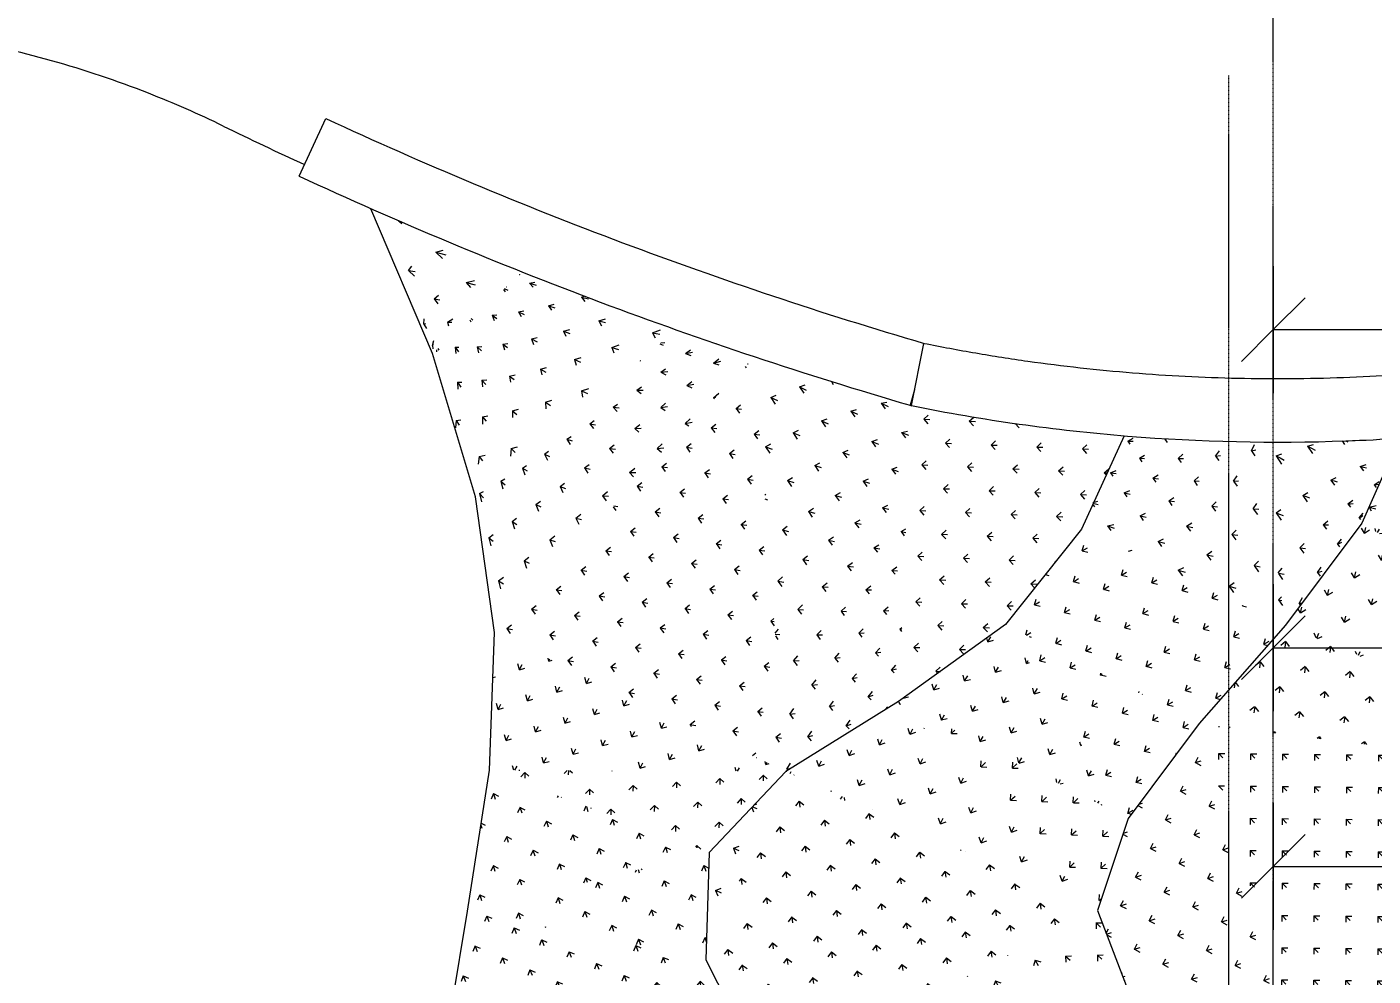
# Model space of a CAD drawing. Header units: millimetres. Extents: x 15878 to 679837, y -72324 to 391440.
# Drawn here: x 30885 to 41474, y -17437 to -9970 of the extents above; entities that cross this region are included whole.
import ezdxf

# ---------------------------------------------------------------- set-up
doc = ezdxf.new("R2010")
doc.units = ezdxf.units.MM
doc.linetypes.add('Grid Line__1_200_', pattern=[10.5, 6, -1.5, 1.5, -1.5])
for name, color, linetype, lineweight in [('A-ANNO-DIMS', 211, 'Continuous', 5), ('A-ANNO-DIMS-500', 211, 'Continuous', 5), ('A-FLOR', 192, 'Continuous', 5), ('A-FLOR-PATT', 8, 'Continuous', 5), ('A-WALL', 113, 'Continuous', 5), ('S-GRID', 1, 'Continuous', 5)]:
    doc.layers.add(name, color=color, linetype=linetype, lineweight=lineweight)
doc.styles.add('Arial', font='arial.ttf', dxfattribs={"width": 0.7, "height": 737.649701})
doc.dimstyles.new('Linear_-_1_5mm_Arial', dxfattribs={"dimscale": 304.8, "dimtxt": 750, "dimasz": 1.64042, "dimexe": 1.64042, "dimexo": 0.0625, "dimgap": 0.82021, "dimtad": 1, "dimdec": 0, "dimzin": 0, "dimdsep": 46, "dimtxsty": 'Arial', "dimblk1": 'OBLIQUE', "dimblk2": 'OBLIQUE', "dimsah": 1, "dimcen": 0.09, "dimadec": 0, "dimazin": 0, "dimtfac": 1, "dimtdec": 4, "dimtix": 1, "dimtmove": 0, "dimatfit": 3, "dimfxl": 1.64042, "dimfxlon": 1, "dimtvp": 1, "dimtolj": 1, "dimtzin": 0, "dimarcsym": 2})

# ---------------------------------------------------------------- blocks, each defined once
blk = doc.blocks.new('Walls 14 - Walls 14-12001845-1_F')
at = {"layer": 'A-WALL'}
blk.add_line((37843, -12949), (37941, -12459), dxfattribs=at)
blk.add_open_spline([(37941, -12459), (38077, -12486), (38349, -12537), (38759, -12601), (39170, -12653), (39583, -12692), (39997, -12720), (40412, -12735), (40826, -12738), (41241, -12729), (41655, -12708), (42069, -12674), (42481, -12628), (42892, -12571), (43301, -12501), (43708, -12419), (44112, -12325), (44513, -12220), (44911, -12102), (45305, -11973), (45696, -11833), (46082, -11681), (46463, -11518), (46839, -11343), (47210, -11158), (47576, -10962), (47936, -10755), (48289, -10537), (48636, -10310), (48862, -10151), (48974, -10070)], degree=3, dxfattribs=at)
blk.add_open_spline([(37843, -12949), (38404, -13062), (39540, -13222), (41261, -13260), (42974, -13096), (44516, -12762), (45878, -12317), (47064, -11809), (48200, -11199), (48919, -10727), (49267, -10476)], degree=3, knots=[0, 0, 0, 0, 0.142857, 0.285714, 0.428571, 0.571429, 0.678571, 0.785714, 0.892857, 1, 1, 1, 1], dxfattribs=at)
blk = doc.blocks.new('Walls 15 - Walls 15-12002073-1_F')
at = {"layer": 'A-WALL'}
for p, q in [((33027, -11144), (33237, -10690)), ((37867, -12826), (37832, -12946))]:
    blk.add_line(p, q, dxfattribs=at)
blk.add_open_spline([(33237, -10690), (34002, -11045), (35551, -11693), (37144, -12225), (37944, -12460)], degree=3, knots=[0, 0, 0, 0, 0.5, 0.9942539, 0.9942539, 0.9942539, 0.9942539], dxfattribs=at)
blk.add_open_spline([(33027, -11144), (33804, -11503), (35384, -12165), (37010, -12706), (37832, -12946)], degree=3, dxfattribs=at)
blk = doc.blocks.new('FP_167-1_F')
at = {"layer": 'A-FLOR-PATT'}
for p, q in [((35863, -12463), (35891, -12474)), ((35871, -12456), (35903, -12453)), ((35706, -12593), (35711, -12596)), ((36067, -12540), (36104, -12511)), ((36067, -12540), (36122, -12529)), ((36067, -12540), (36108, -12554)), ((36287, -12614), (36327, -12580)), ((36287, -12614), (36345, -12599)), ((35873, -12687), (35909, -12660)), ((35873, -12687), (35926, -12681)), ((35873, -12687), (35911, -12707)), ((36287, -12614), (36329, -12627)), ((35683, -12828), (35719, -12802)), ((36077, -12791), (36116, -12759)), ((36077, -12791), (36132, -12781)), ((36077, -12791), (36116, -12810)), ((35683, -12828), (35733, -12827)), ((35683, -12828), (35718, -12854)), ((36285, -12889), (36327, -12850)), ((36285, -12889), (36305, -12883)), ((36285, -12889), (36295, -12893)), ((35497, -12962), (35531, -12938)), ((35497, -12962), (35544, -12967)), ((35497, -12962), (35528, -12994)), ((35871, -12963), (35909, -12931)), ((35871, -12963), (35923, -12957)), ((35871, -12963), (35906, -12987)), ((35313, -13091), (35347, -13067)), ((35313, -13091), (35358, -13100)), ((35313, -13091), (35342, -13128)), ((35668, -13128), (35706, -13097)), ((35668, -13128), (35718, -13127)), ((35668, -13128), (35700, -13158)), ((36062, -13090), (36103, -13053)), ((36062, -13090), (36117, -13080)), ((36062, -13090), (36092, -13109)), ((35133, -13213), (35167, -13191)), ((35133, -13213), (35175, -13227)), ((35133, -13213), (35159, -13256)), ((34957, -13330), (34989, -13308)), ((34957, -13330), (34996, -13348)), ((34957, -13330), (34979, -13378)), ((35468, -13287), (35505, -13257)), ((35468, -13287), (35515, -13291)), ((35468, -13287), (35497, -13322)), ((35842, -13286), (35883, -13250)), ((35842, -13286), (35895, -13280)), ((35842, -13286), (35876, -13315)), ((34783, -13440), (34815, -13420)), ((34783, -13440), (34820, -13463)), ((34783, -13440), (34803, -13494)), ((35272, -13439), (35308, -13411)), ((35272, -13439), (35316, -13448)), ((35272, -13439), (35298, -13481)), ((35626, -13475), (35667, -13440)), ((34613, -13544), (34645, -13525)), ((34613, -13544), (34647, -13572)), ((34613, -13544), (34630, -13604)), ((35626, -13475), (35676, -13474)), ((35626, -13475), (35657, -13510)), ((34446, -13641), (34477, -13624)), ((34446, -13641), (34478, -13675)), ((34446, -13641), (34460, -13707)), ((35079, -13586), (35115, -13559)), ((35079, -13586), (35121, -13600)), ((35079, -13586), (35102, -13633)), ((35414, -13658), (35453, -13624)), ((35414, -13658), (35461, -13662)), ((35414, -13658), (35441, -13698)), ((34889, -13726), (34924, -13700)), ((34889, -13726), (34929, -13745)), ((34889, -13726), (34909, -13779)), ((34703, -13860), (34737, -13835)), ((34703, -13860), (34740, -13884)), ((34703, -13860), (34720, -13919)), ((35204, -13835), (35243, -13802)), ((35204, -13835), (35249, -13844)), ((35204, -13835), (35228, -13881)), ((34520, -13988), (34554, -13964)), ((34998, -14006), (35037, -13974)), ((34520, -13988), (34554, -14016)), ((34520, -13988), (34534, -14052)), ((34998, -14006), (35041, -14019)), ((34998, -14006), (35019, -14057)), ((34796, -14170), (34833, -14140)), ((34796, -14170), (34835, -14189)), ((34796, -14170), (34814, -14227)), ((34596, -14328), (34634, -14299)), ((34596, -14328), (34633, -14352)), ((34596, -14328), (34611, -14391))]:
    blk.add_line(p, q, dxfattribs=at)
blk = doc.blocks.new('FP_168-1_F')
at = {"layer": 'A-FLOR-PATT'}
for p, q in [((36963, -12800), (37006, -12786)), ((36963, -12800), (37016, -12827)), ((36963, -12800), (36996, -12852)), ((37214, -12760), (37228, -12782)), ((36736, -12885), (36778, -12867)), ((36736, -12885), (36790, -12910)), ((36736, -12885), (36770, -12938)), ((37367, -12992), (37411, -12979)), ((37367, -12992), (37420, -13015)), ((37367, -12992), (37398, -13038)), ((37605, -12931), (37650, -12921)), ((37605, -12931), (37659, -12955)), ((37605, -12931), (37636, -12975)), ((37136, -13069), (37179, -13053)), ((37136, -13069), (37189, -13091)), ((37136, -13069), (37168, -13117)), ((36913, -13162), (36954, -13143)), ((36913, -13162), (36965, -13184)), ((36913, -13162), (36945, -13212)), ((37531, -13231), (37575, -13216)), ((37531, -13231), (37583, -13251)), ((37531, -13231), (37561, -13273)), ((37766, -13161), (37811, -13150)), ((37766, -13161), (37819, -13182)), ((37766, -13161), (37796, -13202)), ((36696, -13272), (36736, -13250)), ((36696, -13272), (36747, -13292)), ((36696, -13272), (36729, -13323)), ((37303, -13317), (37345, -13299)), ((37303, -13317), (37354, -13336)), ((37303, -13317), (37334, -13361)), ((37082, -13419), (37123, -13398)), ((37082, -13419), (37133, -13437)), ((37082, -13419), (37113, -13465)), ((37688, -13450), (37731, -13434)), ((36868, -13537), (36907, -13514)), ((36868, -13537), (36918, -13554)), ((36868, -13537), (36899, -13585)), ((37463, -13544), (37504, -13526)), ((37463, -13544), (37513, -13560)), ((37463, -13544), (37492, -13585)), ((37688, -13450), (37739, -13466)), ((37688, -13450), (37717, -13489)), ((36689, -13653), (36699, -13646)), ((37244, -13655), (37285, -13633)), ((37244, -13655), (37294, -13669)), ((37244, -13655), (37274, -13697)), ((36691, -13682), (36710, -13689)), ((37033, -13783), (37072, -13757)), ((37615, -13752), (37657, -13732)), ((37615, -13752), (37664, -13764)), ((37615, -13752), (37643, -13789)), ((37033, -13783), (37082, -13796)), ((37033, -13783), (37063, -13826)), ((37399, -13872), (37439, -13848)), ((36828, -13927), (36866, -13898)), ((36828, -13927), (36876, -13939)), ((36828, -13927), (36859, -13972)), ((37399, -13872), (37448, -13882)), ((37399, -13872), (37428, -13910)), ((37761, -13940), (37799, -13919)), ((37761, -13940), (37798, -13947)), ((37761, -13940), (37787, -13974)), ((37191, -14008), (37229, -13981)), ((37191, -14008), (37238, -14017)), ((37191, -14008), (37219, -14048)), ((37548, -14068), (37587, -14043)), ((37548, -14068), (37595, -14075)), ((37548, -14068), (37575, -14103)), ((36989, -14160), (37026, -14130)), ((36989, -14160), (37036, -14168)), ((36989, -14160), (37018, -14202)), ((37341, -14213), (37380, -14184)), ((37341, -14213), (37388, -14218)), ((37341, -14213), (37369, -14249)), ((37689, -14245), (37727, -14218)), ((37689, -14245), (37734, -14248)), ((37689, -14245), (37714, -14276)), ((36793, -14330), (36829, -14297)), ((36793, -14330), (36840, -14337)), ((36793, -14330), (36823, -14373)), ((37142, -14374), (37179, -14342)), ((37142, -14374), (37188, -14378)), ((37142, -14374), (37170, -14411)), ((37485, -14398), (37523, -14368)), ((37485, -14398), (37530, -14399)), ((37485, -14398), (37511, -14430)), ((36950, -14552), (36985, -14517)), ((36950, -14552), (36995, -14555)), ((36950, -14552), (36978, -14591)), ((37289, -14567), (37325, -14534)), ((37289, -14567), (37333, -14568)), ((37289, -14567), (37315, -14601)), ((37622, -14563), (37659, -14532)), ((37622, -14563), (37665, -14561)), ((37622, -14563), (37646, -14592)), ((36771, -14739), (36798, -14709)), ((37099, -14753), (37134, -14717)), ((37428, -14740), (37464, -14706)), ((37751, -14709), (37767, -14694)), ((37751, -14709), (37766, -14707)), ((37751, -14709), (37766, -14725)), ((36772, -14748), (36808, -14749)), ((36773, -14760), (36793, -14788)), ((37099, -14753), (37143, -14753)), ((37099, -14753), (37126, -14789)), ((37428, -14740), (37471, -14737)), ((37428, -14740), (37453, -14771)), ((36916, -14957), (36949, -14918)), ((37241, -14935), (37275, -14897)), ((37560, -14894), (37595, -14858)), ((37560, -14894), (37602, -14888)), ((37560, -14894), (37584, -14921)), ((36916, -14957), (36959, -14955)), ((36916, -14957), (36943, -14994)), ((37241, -14935), (37283, -14931)), ((37241, -14935), (37267, -14967)), ((37685, -15029), (37719, -14991)), ((37685, -15029), (37725, -15019)), ((37685, -15029), (37707, -15052)), ((37060, -15147), (37094, -15106)), ((37060, -15147), (37103, -15142)), ((37376, -15097), (37410, -15058)), ((37376, -15097), (37417, -15089)), ((37376, -15097), (37400, -15125)), ((37060, -15147), (37087, -15181)), ((37503, -15239), (37537, -15199)), ((37503, -15239), (37543, -15228)), ((37503, -15239), (37527, -15264)), ((36887, -15377), (36919, -15332)), ((37198, -15317), (37231, -15274)), ((37198, -15317), (37239, -15308)), ((37198, -15317), (37223, -15347)), ((37640, -15341), (37657, -15320)), ((36887, -15377), (36928, -15370)), ((36887, -15377), (36914, -15412)), ((37329, -15467), (37361, -15423)), ((37329, -15467), (37368, -15454)), ((37027, -15555), (37059, -15509)), ((37027, -15555), (37068, -15544)), ((37027, -15555), (37053, -15586)), ((37329, -15467), (37352, -15493)), ((36863, -15810), (36893, -15761)), ((36863, -15810), (36895, -15801)), ((36863, -15810), (36868, -15817))]:
    blk.add_line(p, q, dxfattribs=at)
blk = doc.blocks.new('FP_169-1_F')
at = {"layer": 'A-FLOR-PATT'}
for p, q in [((33808, -11496), (33834, -11517)), ((34101, -11743), (34160, -11725)), ((34101, -11743), (34180, -11764)), ((34101, -11743), (34154, -11791)), ((33887, -11885), (33914, -11853)), ((33887, -11885), (33939, -11895)), ((33887, -11885), (33933, -11931)), ((34341, -11981), (34406, -11964)), ((34760, -11918), (34762, -11919)), ((34760, -11918), (34761, -11919)), ((34760, -11918), (34762, -11918)), ((34341, -11981), (34411, -11998)), ((34341, -11981), (34374, -12021)), ((34090, -12110), (34124, -12081)), ((34090, -12110), (34134, -12116)), ((34090, -12110), (34117, -12148)), ((34007, -12308), (34010, -12266)), ((34194, -12292), (34235, -12265)), ((34007, -12308), (34024, -12303)), ((34007, -12308), (34028, -12343)), ((34194, -12292), (34229, -12293)), ((34194, -12292), (34202, -12321)), ((34075, -12476), (34085, -12436)), ((34075, -12476), (34084, -12466)), ((34075, -12476), (34077, -12502))]:
    blk.add_line(p, q, dxfattribs=at)
blk = doc.blocks.new('FP_170-1_F')
at = {"layer": 'A-FLOR-PATT'}
for p, q in [((34633, -12035), (34648, -12053)), ((34640, -12028), (34667, -12040)), ((34655, -12015), (34659, -12014)), ((34838, -11985), (34881, -11977)), ((34838, -11985), (34890, -12001)), ((34838, -11985), (34868, -12017)), ((34987, -12163), (35034, -12152)), ((34987, -12163), (35038, -12180)), ((34987, -12163), (35012, -12199)), ((35247, -12096), (35269, -12089)), ((35247, -12096), (35303, -12108)), ((35247, -12096), (35275, -12129)), ((34370, -12273), (34376, -12290)), ((34379, -12264), (34394, -12277)), ((34544, -12238), (34581, -12235)), ((34544, -12238), (34583, -12264)), ((34544, -12238), (34562, -12279)), ((34753, -12210), (34795, -12203)), ((34753, -12210), (34798, -12232)), ((34753, -12210), (34774, -12249)), ((35383, -12282), (35437, -12265)), ((35383, -12282), (35437, -12296)), ((35383, -12282), (35405, -12320)), ((35106, -12363), (35156, -12350)), ((35106, -12363), (35155, -12382)), ((35106, -12363), (35124, -12403)), ((35807, -12376), (35870, -12353)), ((35807, -12376), (35865, -12387)), ((35807, -12376), (35826, -12416)), ((34253, -12489), (34280, -12525)), ((34253, -12489), (34260, -12539)), ((34253, -12489), (34284, -12490)), ((34428, -12487), (34464, -12484)), ((34428, -12487), (34460, -12519)), ((34428, -12487), (34438, -12535)), ((34629, -12465), (34669, -12459)), ((34629, -12465), (34666, -12493)), ((34629, -12465), (34641, -12511)), ((34854, -12424), (34900, -12414)), ((34854, -12424), (34898, -12447)), ((34854, -12424), (34870, -12467)), ((35487, -12492), (35545, -12472)), ((35487, -12492), (35540, -12507)), ((35487, -12492), (35503, -12534)), ((34106, -12510), (34107, -12525)), ((34118, -12500), (34125, -12512)), ((35193, -12586), (35246, -12570)), ((35193, -12586), (35240, -12606)), ((35193, -12586), (35206, -12631)), ((34682, -12716), (34726, -12707)), ((34925, -12661), (34973, -12649)), ((34925, -12661), (34966, -12685)), ((34925, -12661), (34935, -12708)), ((34273, -12765), (34307, -12764)), ((34273, -12765), (34298, -12803)), ((34273, -12765), (34274, -12820)), ((34465, -12750), (34504, -12745)), ((34465, -12750), (34495, -12783)), ((34465, -12750), (34468, -12802)), ((34682, -12716), (34718, -12744)), ((34682, -12716), (34689, -12765)), ((34964, -12921), (35015, -12906)), ((35249, -12833), (35306, -12814)), ((35249, -12833), (35294, -12854)), ((35249, -12833), (35256, -12882)), ((34704, -12989), (34751, -12978)), ((34704, -12989), (34738, -13019)), ((34704, -12989), (34705, -13043)), ((34964, -12921), (35003, -12947)), ((34964, -12921), (34968, -12973)), ((34262, -13065), (34256, -13124)), ((34262, -13065), (34299, -13062)), ((34262, -13065), (34285, -13104)), ((34470, -13037), (34468, -13094)), ((34470, -13037), (34512, -13030)), ((34470, -13037), (34499, -13072)), ((34444, -13348), (34489, -13338)), ((34695, -13287), (34690, -13346)), ((34695, -13287), (34745, -13273)), ((34695, -13287), (34727, -13319)), ((34444, -13348), (34436, -13409)), ((34444, -13348), (34470, -13384))]:
    blk.add_line(p, q, dxfattribs=at)
blk = doc.blocks.new('FP_172-1_F')
at = {"layer": 'A-FLOR-PATT'}
for p, q in [((41231, -13227), (41250, -13255)), ((41260, -13227), (41275, -13233)), ((40711, -13344), (40757, -13329)), ((40959, -13268), (41006, -13256)), ((40959, -13268), (40989, -13284)), ((40959, -13268), (40997, -13325)), ((40989, -13284), (41019, -13299)), ((41618, -13338), (41622, -13336)), ((41618, -13338), (41621, -13338)), ((41618, -13338), (41620, -13341)), ((40711, -13344), (40743, -13361)), ((40711, -13344), (40755, -13409)), ((40743, -13361), (40774, -13378)), ((41374, -13429), (41419, -13411)), ((41374, -13429), (41399, -13434)), ((41374, -13429), (41398, -13462)), ((41399, -13434), (41423, -13439)), ((41142, -13535), (41185, -13514)), ((41142, -13535), (41167, -13542)), ((41142, -13535), (41171, -13576)), ((41167, -13542), (41192, -13549)), ((41483, -13573), (41523, -13547)), ((40921, -13656), (40962, -13632)), ((40921, -13656), (40948, -13665)), ((40921, -13656), (40955, -13705)), ((41483, -13573), (41520, -13568)), ((41483, -13573), (41498, -13592)), ((40948, -13665), (40974, -13674)), ((41277, -13722), (41315, -13693)), ((41277, -13722), (41298, -13721)), ((41277, -13722), (41297, -13749)), ((41298, -13721), (41318, -13720)), ((40712, -13793), (40750, -13766)), ((40712, -13793), (40739, -13804)), ((40712, -13793), (40751, -13851)), ((40739, -13804), (40766, -13814)), ((41082, -13887), (41118, -13855)), ((41364, -13832), (41397, -13795)), ((41364, -13832), (41380, -13823)), ((41364, -13832), (41375, -13844)), ((41380, -13823), (41395, -13814)), ((41082, -13887), (41104, -13888)), ((41082, -13887), (41107, -13921)), ((41104, -13888), (41125, -13888)), ((40899, -14068), (40933, -14033)), ((40899, -14068), (40922, -14071)), ((40899, -14068), (40929, -14111)), ((40922, -14071), (40944, -14073)), ((41195, -14039), (41226, -13999)), ((41195, -14039), (41212, -14032)), ((41195, -14039), (41211, -14059)), ((41212, -14032), (41228, -14024)), ((40729, -14264), (40759, -14228)), ((40730, -14268), (40774, -14275)), ((40730, -14271), (40762, -14318)), ((41038, -14263), (41067, -14220)), ((41038, -14263), (41055, -14257)), ((41038, -14263), (41059, -14291)), ((41055, -14257), (41073, -14251)), ((40892, -14505), (40919, -14459)), ((40892, -14505), (40913, -14501)), ((40892, -14505), (40901, -14518))]:
    blk.add_line(p, q, dxfattribs=at)
blk = doc.blocks.new('FP_173-1_F')
at = {"layer": 'A-FLOR-PATT'}
for p, q in [((39546, -13229), (39586, -13204)), ((39546, -13229), (39586, -13228)), ((39546, -13229), (39562, -13252)), ((39836, -13212), (39850, -13210)), ((39836, -13212), (39855, -13239)), ((39636, -13363), (39676, -13338)), ((39942, -13365), (39977, -13332)), ((40236, -13346), (40265, -13305)), ((40236, -13346), (40274, -13342)), ((40517, -13305), (40541, -13255)), ((40517, -13305), (40553, -13297)), ((40517, -13305), (40545, -13344)), ((39636, -13363), (39677, -13365)), ((39636, -13363), (39655, -13391)), ((39942, -13365), (39982, -13364)), ((39942, -13365), (39964, -13397)), ((40236, -13346), (40261, -13381)), ((39408, -13477), (39453, -13459)), ((39408, -13477), (39453, -13484)), ((39408, -13477), (39427, -13505)), ((39743, -13519), (39783, -13494)), ((39743, -13519), (39786, -13524)), ((39743, -13519), (39765, -13551)), ((40066, -13542), (40100, -13508)), ((40066, -13542), (40107, -13543)), ((40066, -13542), (40091, -13577)), ((40376, -13543), (40404, -13501)), ((40376, -13543), (40416, -13541)), ((40376, -13543), (40404, -13582)), ((39516, -13635), (39560, -13616)), ((39516, -13635), (39563, -13645)), ((39516, -13635), (39538, -13667)), ((39267, -13723), (39282, -13746)), ((39270, -13717), (39311, -13728)), ((39272, -13711), (39310, -13702)), ((39867, -13698), (39906, -13671)), ((39867, -13698), (39913, -13704)), ((39867, -13698), (39892, -13734)), ((40206, -13740), (40240, -13706)), ((40206, -13740), (40250, -13744)), ((40206, -13740), (40234, -13780)), ((40532, -13762), (40561, -13720)), ((40532, -13762), (40575, -13764)), ((40532, -13762), (40564, -13806)), ((39641, -13815), (39685, -13796)), ((39641, -13815), (39690, -13827)), ((39641, -13815), (39666, -13852)), ((40008, -13898), (40048, -13872)), ((39386, -13895), (39436, -13883)), ((39386, -13895), (39439, -13913)), ((39386, -13895), (39412, -13932)), ((40008, -13898), (40056, -13908)), ((40008, -13898), (40037, -13938)), ((40364, -13962), (40397, -13928)), ((40364, -13962), (40410, -13969)), ((40364, -13962), (40395, -14006)), ((39783, -14018), (39827, -13998)), ((39783, -14018), (39835, -14032)), ((39783, -14018), (39811, -14058)), ((39550, -14094), (39579, -14087)), ((40167, -14122), (40206, -14095)), ((40167, -14122), (40217, -14134)), ((40167, -14122), (40199, -14166)), ((40538, -14207), (40572, -14173)), ((39942, -14243), (39987, -14223)), ((39942, -14243), (39996, -14260)), ((39942, -14243), (39974, -14287)), ((40538, -14207), (40587, -14217)), ((40538, -14207), (40573, -14256)), ((40343, -14369), (40381, -14341)), ((40343, -14369), (40395, -14384)), ((40343, -14369), (40377, -14418)), ((40730, -14476), (40753, -14453)), ((40730, -14476), (40757, -14483)), ((40730, -14476), (40762, -14521))]:
    blk.add_line(p, q, dxfattribs=at)
blk = doc.blocks.new('FP_174-1_F')
at = {"layer": 'A-FLOR-PATT'}
for p, q in [((42839, -13081), (42855, -13104)), ((43106, -13050), (43110, -13040)), ((43106, -13050), (43144, -13048)), ((43106, -13050), (43141, -13094)), ((41817, -13255), (41857, -13229)), ((42101, -13260), (42138, -13231)), ((42392, -13267), (42425, -13234)), ((41817, -13255), (41854, -13255)), ((41817, -13255), (41829, -13281)), ((42101, -13260), (42140, -13261)), ((42101, -13260), (42119, -13290)), ((42392, -13267), (42431, -13267)), ((42392, -13267), (42415, -13301)), ((42689, -13274), (42717, -13237)), ((42689, -13274), (42729, -13275)), ((42689, -13274), (42717, -13312)), ((42993, -13283), (43016, -13241)), ((42993, -13283), (43033, -13284)), ((42993, -13283), (43026, -13326)), ((43302, -13293), (43321, -13248)), ((43302, -13293), (43343, -13295)), ((43302, -13293), (43341, -13341)), ((41605, -13376), (41622, -13377)), ((41611, -13361), (41628, -13353)), ((41889, -13399), (41931, -13375)), ((41889, -13399), (41930, -13403)), ((41889, -13399), (41904, -13428)), ((42202, -13426), (42240, -13398)), ((42202, -13426), (42244, -13430)), ((42202, -13426), (42223, -13459)), ((42521, -13455), (42555, -13423)), ((41645, -13512), (41693, -13493)), ((41645, -13512), (41689, -13518)), ((41645, -13512), (41659, -13540)), ((41980, -13559), (42024, -13536)), ((42521, -13455), (42564, -13459)), ((42521, -13455), (42548, -13492)), ((42847, -13486), (42877, -13450)), ((42847, -13486), (42891, -13490)), ((42847, -13486), (42879, -13527)), ((43179, -13519), (43205, -13479)), ((43179, -13519), (43224, -13524)), ((43179, -13519), (43217, -13565)), ((41727, -13666), (41777, -13648)), ((41980, -13559), (42025, -13565)), ((41980, -13559), (42000, -13590)), ((42322, -13608), (42362, -13581)), ((42322, -13608), (42368, -13614)), ((42322, -13608), (42347, -13643)), ((42671, -13659), (42706, -13629)), ((42671, -13659), (42717, -13666)), ((42671, -13659), (42701, -13700)), ((41444, -13749), (41499, -13735)), ((41444, -13749), (41495, -13760)), ((41444, -13749), (41460, -13778)), ((41727, -13666), (41775, -13675)), ((41727, -13666), (41745, -13696)), ((42092, -13734), (42137, -13712)), ((42092, -13734), (42141, -13743)), ((42092, -13734), (42115, -13768)), ((43025, -13714), (43057, -13680)), ((43025, -13714), (43073, -13722)), ((43025, -13714), (43061, -13759)), ((43387, -13773), (43414, -13734)), ((41830, -13835), (41882, -13818)), ((41830, -13835), (41882, -13846)), ((41830, -13835), (41852, -13868)), ((42463, -13805), (42504, -13780)), ((42463, -13805), (42512, -13815)), ((42463, -13805), (42491, -13844)), ((42840, -13881), (42877, -13852)), ((43387, -13773), (43435, -13781)), ((43387, -13773), (43428, -13823)), ((41549, -13908), (41595, -13898)), ((42223, -13925), (42271, -13904)), ((42223, -13925), (42276, -13937)), ((42223, -13925), (42250, -13962)), ((42840, -13881), (42890, -13891)), ((42840, -13881), (42874, -13925)), ((43224, -13961), (43257, -13928)), ((43224, -13961), (43275, -13972)), ((43224, -13961), (43263, -14009)), ((42002, -14004), (42006, -14003)), ((42623, -14020), (42666, -13996)), ((42623, -14020), (42677, -14033)), ((42623, -14020), (42655, -14062)), ((43614, -14046), (43638, -14015)), ((43614, -14046), (43653, -14054)), ((43614, -14046), (43659, -14099)), ((43029, -14120), (43068, -14092)), ((43029, -14120), (43084, -14134)), ((43029, -14120), (43067, -14167)), ((43442, -14226), (43477, -14194)), ((43442, -14226), (43498, -14240)), ((43442, -14226), (43486, -14277))]:
    blk.add_line(p, q, dxfattribs=at)
blk = doc.blocks.new('DIMBLOCK15-1_F')
at = {"layer": 'A-ANNO-DIMS-500'}
for p, q in [((40689, -14354), (40689, -15354)), ((40689, -14854), (40689, -14354)), ((75939, -14354), (75939, -15354)), ((75939, -14854), (75939, -14354)), ((40689, -14854), (40939, -14604)), ((75939, -14854), (76189, -14604)), ((40689, -14854), (40439, -15104)), ((40689, -14854), (75939, -14854)), ((75939, -14854), (75689, -15104))]:
    blk.add_line(p, q, dxfattribs=at)
at = {"layer": 'A-ANNO-DIMS-500', "color": 0, "insert": (57334, -13647), "char_height": 737.6, "width": 2353.85, "attachment_point": 1, "line_spacing_factor": 0.938532, "style": 'Arial'}
blk.add_mtext('35250', dxfattribs=at)
blk = doc.blocks.new('_Oblique')
at = {"color": 0, "linetype": 'ByBlock', "lineweight": -2}
blk.add_line((-0.5, -0.5), (0.5, 0.5), dxfattribs=at)
blk = doc.blocks.new('DIMBLOCK18-1_F')
at = {"layer": 'A-ANNO-DIMS-500'}
for p, q in [((40689, -11851), (40689, -12851)), ((40689, -12351), (40689, -11851)), ((49502, -11851), (49502, -12851)), ((49502, -12351), (49502, -11851)), ((40689, -12351), (40939, -12101)), ((49502, -12351), (49752, -12101)), ((40689, -12351), (40439, -12601)), ((40689, -12351), (49502, -12351)), ((49502, -12351), (49252, -12601))]:
    blk.add_line(p, q, dxfattribs=at)
at = {"layer": 'A-ANNO-DIMS-500', "color": 0, "insert": (44588, -11144), "char_height": 737.6, "width": 1218.46, "attachment_point": 1, "line_spacing_factor": 0.938532, "style": 'Arial'}
blk.add_mtext('EQ', dxfattribs=at)
blk = doc.blocks.new('DIMBLOCK22-1_F')
at = {"layer": 'A-ANNO-DIMS-500'}
for p, q in [((40689, -16074), (40689, -17074)), ((40689, -16574), (40689, -16074)), ((88339, -16074), (88339, -17074)), ((88339, -16574), (88339, -16074)), ((40689, -16574), (40939, -16324)), ((88339, -16574), (88589, -16324)), ((40689, -16574), (40439, -16824)), ((40689, -16574), (88339, -16574)), ((88339, -16574), (88089, -16824))]:
    blk.add_line(p, q, dxfattribs=at)
at = {"layer": 'A-ANNO-DIMS-500', "color": 0, "insert": (63534, -15367), "char_height": 737.6, "width": 2353.85, "attachment_point": 1, "line_spacing_factor": 0.938532, "style": 'Arial'}
blk.add_mtext('47650', dxfattribs=at)

msp = doc.modelspace()

# ---------------------------------------------------------------- hatches: boundary and pattern name
at = {"layer": 'A-FLOR-PATT'}
h = msp.add_hatch(dxfattribs=at)
h.set_pattern_fill('FP_38', color=256, style=0, pattern_type=2)
h.set_pattern_definition([(351.684, (54620.42, 43185.69), (194.56624, 153.0739), [45.216, -295.826]), (305.222, (54620.42, 43185.7), (194.5643, 153.0758), [46.454, -201.302]), (38.194, (54620.42, 43185.7), (-142.8914, 202.3987), [46.418, -201.145])])
h.paths.add_polyline_path([(36854.7, -15826.8), (36602.7, -12569.1), (34563.7, -14734.5), (36252.4, -15539.6)], flags=0)
h = msp.add_hatch(dxfattribs=at)
h.set_pattern_fill('FP_39', color=256, style=0, pattern_type=2)
h.set_pattern_definition([(357.541, (-1984.54, 66138.73), (187.14547, 171.73376), [47.625, -311.585]), (312.541, (-1984.54, 66138.73), (187.1456, 171.7339), [47.625, -206.375]), (42.541, (-1984.54, 66138.73), (-171.7339, 187.1456), [47.625, -206.375])])
h.paths.add_polyline_path([(37742.5, -15278), (38583.2, -14670.3), (39180.1, -13919.9), (39515.2, -13186.3), (39125.2, -13148.7), (38689.2, -13094), (38187.4, -13014.5), (37842.5, -12950.3), (37749.3, -15120.9)], flags=0)
h = msp.add_hatch(dxfattribs=at)
h.set_pattern_fill('FP_313', color=256, style=0, pattern_type=2)
h.set_pattern_definition([(30.657, (-26029, 32163.6), (69.7318, 242.54537), [47.359, -309.848]), (345.733, (-26029, 32163.6), (69.73164, 242.5449), [45.958, -199.152]), (73.96, (-26029, 32163.6), (-237.5504, 60.4058), [47.319, -205.051])])
h.paths.add_polyline_path([(40106, -15451.1), (39180.1, -13919.9), (38583.2, -14670.3), (39556.6, -15169.4)], flags=0)
h = msp.add_hatch(dxfattribs=at)
h.set_pattern_fill('FP_314', color=256, style=0, pattern_type=2)
h.set_pattern_definition([(30.529, (-25734.67, 31640), (69.915, 242.16017), [47.426, -310.286]), (345.76, (-25734.67, 31640), (69.9159, 242.1605), [46.08, -199.68]), (73.896, (-25734.67, 31640), (-238.2084, 60.45076), [47.26, -204.792])])
h.paths.add_polyline_path([(40106, -15451.1), (40784.8, -14677.3), (39180.1, -13919.9), (40029.9, -15325.2)], flags=0)
h = msp.add_hatch(dxfattribs=at)
h.set_pattern_fill('FP_480', color=256, style=0, pattern_type=2)
h.set_pattern_definition([(77.369, (-26820.92, -27070.06), (-134.0528, 211.0953), [47.48, -310.639]), (33.085, (-26820.92, -27070.06), (-134.0542, 211.0947), [47.523, -205.935]), (122.417, (-26820.92, -27070.06), (-212.3634, -138.3576), [46.887, -203.176])])
h.paths.add_polyline_path([(43664.6, -15210.5), (41386.3, -13874.3), (40784.8, -14677.3), (43567.8, -15192.5)], flags=0)
h = msp.add_hatch(dxfattribs=at)
h.set_pattern_fill('FP_482', color=256, style=0, pattern_type=2)
h.set_pattern_definition([(58.633, (-32917.8, -5125.76), (-56.1608, 247.02525), [47.469, -310.566]), (13.602, (-32917.8, -5125.76), (-56.1597, 247.026), [46.786, -202.738]), (102.808, (-32917.8, -5125.76), (-242.5245, -58.68206), [47.499, -205.83])])
h.paths.add_polyline_path([(43664.6, -15210.5), (43781.7, -14380.8), (41386.3, -13874.3), (42939.3, -14785.1)], flags=0)
h = msp.add_hatch(dxfattribs=at)
h.set_pattern_fill('FP_312', color=256, style=0, pattern_type=2)
h.set_pattern_definition([(59.29, (-30988.99, -3500.02), (-60.9994, 238.2644), [47.338, -309.709]), (15.768, (-30988.99, -3500.02), (-60.9989, 238.2639), [47.41, -205.445]), (104.36, (-30988.99, -3500.02), (-243.3404, -68.7115), [46.115, -199.833])])
h.paths.add_polyline_path([(39547.6, -16198.4), (38583.2, -14670.3), (37742.5, -15278), (39381.4, -16113.7)], flags=0)
h = msp.add_hatch(dxfattribs=at)
h.set_pattern_fill('FP_315', color=256, style=0, pattern_type=2)
h.set_pattern_definition([(31.726, (-26948.72, 31116.42), (65.14876, 243.9239), [47.346, -309.762]), (346.761, (-26948.72, 31116.42), (65.1473, 243.9241), [45.959, -199.154]), (75.046, (-26948.72, 31116.42), (-238.5978, 56.1368), [47.339, -205.135])])
h.paths.add_polyline_path([(39547.6, -16198.4), (40106, -15451.1), (38583.2, -14670.3), (39498.5, -16120.6)], flags=0)
h = msp.add_hatch(dxfattribs=at)
h.set_pattern_fill('FP_479', color=256, style=0, pattern_type=2)
h.set_pattern_definition([(262.99, (96871.16, 38729.13), (155.12396, -197.092), [47.427, -310.289]), (218.47, (96871.16, 38729.13), (155.1228, -197.0937), [47.605, -206.288]), (308.205, (96871.16, 38729.13), (198.781, 157.94984), [47.028, -203.788])])
h.paths.add_polyline_path([(43792.5, -15912.4), (40784.8, -14677.3), (40106, -15451.1), (43664.6, -15896.4)], flags=0)
h = msp.add_hatch(dxfattribs=at)
h.set_pattern_fill('FP_481', color=256, style=0, pattern_type=2)
h.set_pattern_definition([(67.046, (-32181.3, -15080.22), (-92.7624, 236.28614), [47.388, -310.032]), (21.795, (-32181.3, -15080.22), (-92.762, 236.2869), [46.88, -203.146]), (111.434, (-32181.3, -15080.22), (-232.1538, -92.83105), [47.596, -206.247])])
h.paths.add_polyline_path([(43792.5, -15912.4), (43664.6, -15210.5), (40784.8, -14677.3), (42939.3, -15562)], flags=0)
h = msp.add_hatch(dxfattribs=at)
h.set_pattern_fill('FP_37', color=256, style=0, pattern_type=2)
h.set_pattern_definition([(61.742, (-28682.35, -3146.42), (-63.5431, 244.65826), [47.089, -308.081]), (16.398, (-28682.35, -3146.42), (-63.5417, 244.65845), [45.285, -196.235]), (104.559, (-28682.35, -3146.42), (-231.6964, -68.1825), [47.395, -205.38])])
h.paths.add_polyline_path([(36854.7, -15826.8), (34563.7, -14734.5), (34523.7, -15816.9), (36252.4, -15824.2)], flags=0)
h = msp.add_hatch(dxfattribs=at)
h.set_pattern_fill('FP_309', color=256, style=0, pattern_type=2)
h.set_pattern_definition([(63.459, (-32384.45, -6850.15), (-79.91505, 234.8766), [47.295, -309.423]), (19.394, (-32384.45, -6850.15), (-79.9134, 234.8773), [47.57, -206.137]), (108.79, (-32384.45, -6850.15), (-239.3109, -84.2471), [46.519, -201.581])])
h.paths.add_polyline_path([(39307.5, -16922), (37742.5, -15278), (36854.7, -15826.8), (38607.2, -16609.3)], flags=0)
h = msp.add_hatch(dxfattribs=at)
h.set_pattern_fill('FP_311', color=256, style=0, pattern_type=2)
h.set_pattern_definition([(42.992, (-32668.47, 18498.46), (14.08445, 253.06775), [47.288, -309.378]), (357.712, (-32668.47, 18498.46), (14.0863, 253.0674), [46.312, -200.683]), (86.814, (-32668.47, 18498.46), (-246.7974, 9.8606), [47.524, -205.936])])
h.paths.add_polyline_path([(39307.5, -16922), (39547.6, -16198.4), (37742.5, -15278), (39009.8, -16609.3)], flags=0)
h = msp.add_hatch(dxfattribs=at)
h.set_pattern_fill('FP_409', color=256, style=0, pattern_type=2)
h.set_pattern_definition([(17.443, (-23364.88, 47144.11), (117.50815, 225.1838), [47.625, -311.585]), (332.443, (-23364.88, 47144.11), (117.5082, 225.18396), [47.625, -206.375]), (62.443, (-23364.88, 47144.11), (-225.18396, 117.5082), [47.625, -206.375])])
h.paths.add_polyline_path([(41082.7, -18559.6), (40106, -15451.1), (39547.6, -16198.4), (39307.5, -16922), (39575.1, -17621.9), (40271.1, -18211.1)], flags=0)
h = msp.add_hatch(dxfattribs=at)
h.set_pattern_fill('FP_483', color=256, style=0, pattern_type=2)
h.set_pattern_definition([(314.333, (44395.58, 72576.88), (251.50862, -2.62395), [47.519, -310.89]), (269.764, (44395.58, 72576.88), (251.5083, -2.627), [47.577, -206.167]), (359.402, (44395.58, 72576.88), (1.0433, 253.7419), [47.16, -204.362])])
h.paths.add_polyline_path([(41082.7, -18559.6), (43792.5, -15912.4), (40106, -15451.1), (40973.2, -18211.1)], flags=0)
h = msp.add_hatch(dxfattribs=at)
h.set_pattern_fill('FP_33', color=256, style=0, pattern_type=2)
h.set_pattern_definition([(286.911, (73110.78, 63590.31), (207.7209, -108.2781), [46.769, -305.986]), (245.367, (73110.78, 63590.31), (207.72254, -108.2762), [47.282, -204.891]), (332.469, (73110.78, 63590.3), (105.1074, 229.22456), [43.922, -190.327])])
h.paths.add_polyline_path([(34351.3, -16927.4), (36252.4, -16463.6), (34523.7, -15816.9)], flags=0)
h = msp.add_hatch(dxfattribs=at)
h.set_pattern_fill('FP_36', color=256, style=0, pattern_type=2)
h.set_pattern_definition([(268.878, (92690.28, 49669.94), (167.41166, -157.46834), [45.405, -297.059]), (226.725, (92690.28, 49669.94), (167.4117, -157.46773), [47.625, -206.375]), (316.753, (92690.28, 49669.94), (174.11784, 184.9297), [43.094, -186.739])])
h.paths.add_polyline_path([(36252.4, -16463.6), (36854.7, -15826.8), (34523.7, -15816.9), (36174, -16434.3)], flags=0)
h = msp.add_hatch(dxfattribs=at)
h.set_pattern_fill('FP_307', color=256, style=0, pattern_type=2)
h.set_pattern_definition([(337.035, (18791.63, 78632.06), (235.44637, 95.29385), [47.625, -311.585]), (292.035, (18791.63, 78632.06), (235.4465, 95.2939), [47.625, -206.375]), (22.035, (18791.63, 78632.06), (-95.2939, 235.4465), [47.625, -206.375])])
h.paths.add_polyline_path([(36227, -17308.1), (36854.7, -15826.8), (36252.4, -16463.6), (36238.6, -16922)], flags=0)
h = msp.add_hatch(dxfattribs=at)
h.set_pattern_fill('FP_308', color=256, style=0, pattern_type=2)
h.set_pattern_definition([(277.563, (84845.8, 57181.67), (198.99913, -151.26537), [47.413, -310.201]), (233.22, (84845.8, 57181.67), (198.9994, -151.26555), [47.578, -206.171]), (322.761, (84845.8, 57181.67), (151.929, 203.2393), [46.868, -203.096])])
h.paths.add_polyline_path([(36227, -17308.1), (39307.5, -16922), (36854.7, -15826.8), (36252.4, -17248.1)], flags=0)
h = msp.add_hatch(dxfattribs=at)
h.set_pattern_fill('FP_35', color=256, style=0, pattern_type=2)
h.set_pattern_definition([(287.942, (71666, 62617.15), (210.79992, -108.8266), [47.147, -308.459]), (246.192, (71666, 62617.15), (210.80023, -108.8261), [47.031, -203.8]), (332.694, (71666, 62617.15), (101.2575, 229.4845), [44.481, -192.753])])
h.paths.add_polyline_path([(36227, -17308.1), (36252.4, -16463.6), (34351.3, -16927.4), (36174, -17297.4)], flags=0)
h = msp.add_hatch(dxfattribs=at)
h.set_pattern_fill('FP_34', color=256, style=0, pattern_type=2)
h.set_pattern_definition([(290.604, (68701.5, 67156.8), (215.99163, -93.50402), [46.619, -305.001]), (248.618, (68701.5, 67156.8), (215.9912, -93.5049), [47.445, -205.596]), (336.592, (68701.5, 67156.8), (92.2537, 235.62495), [44.13, -191.232])])
h.paths.add_polyline_path([(34173.6, -18005.8), (36227, -17308.1), (34351.3, -16927.4), (34288.6, -17308.1)], flags=0)
h = msp.add_hatch(dxfattribs=at)
h.set_pattern_fill('FP_231', color=256, style=0, pattern_type=2)
h.set_pattern_definition([(278.918, (83265.26, 55221.19), (203.1725, -151.18873), [47.561, -311.167]), (234.014, (83265.26, 55221.19), (203.174, -151.187), [47.087, -204.043]), (323.346, (83265.26, 55221.19), (147.56155, 203.2041), [47.485, -205.768])])
h.paths.add_polyline_path([(36687.8, -18228.3), (39307.5, -16922), (36227, -17308.1)], flags=0)
h = msp.add_hatch(dxfattribs=at)
h.set_pattern_fill('FP_232', color=256, style=0, pattern_type=2)
h.set_pattern_definition([(297.914, (64351.72, 67586.7), (241.02902, -76.8406), [47.582, -311.302]), (253.097, (64351.72, 67586.7), (241.0293, -76.84046), [47.088, -204.049]), (342.317, (64351.72, 67586.7), (73.0214, 240.2869), [47.434, -205.547])])
h.paths.add_polyline_path([(37363.8, -18983.3), (39307.5, -16922), (36687.8, -18228.3)], flags=0)
h = msp.add_hatch(dxfattribs=at)
h.set_pattern_fill('FP_233', color=256, style=0, pattern_type=2)
h.set_pattern_definition([(316.662, (40661.18, 75083.9), (249.64115, 7.64598), [47.454, -310.463]), (272.414, (40661.18, 75083.9), (249.6415, 7.6456), [47.533, -205.977]), (1.754, (40661.18, 75083.9), (-10.6766, 253.2849), [46.83, -202.929])])
h.paths.add_polyline_path([(37363.8, -18983.3), (39575.1, -17621.9), (39307.5, -16922), (38075.7, -18228.3)], flags=0)
h = msp.add_hatch(dxfattribs=at)
h.set_pattern_fill('FP_32', color=256, style=0, pattern_type=2)
h.set_pattern_definition([(274.152, (82742.6, 43182.39), (183.0266, -173.1739), [47.151, -308.483]), (229.094, (82742.6, 43182.39), (183.0267, -173.173), [45.034, -195.149]), (316.584, (82742.6, 43182.39), (157.27875, 181.5253), [47.244, -204.724])])
h.paths.add_polyline_path([(36687.8, -18228.3), (36227, -17308.1), (34173.6, -18005.8), (36174, -18182.9)], flags=0)

# ---------------------------------------------------------------- linework, layer by layer
at = {"layer": 'A-FLOR'}
for p, q in [((34075.2, -12540.2), (33591.7, -11399.6)), ((34415.1, -13665.9), (34075.2, -12540.2)), ((38667.6, -13091), (38675.9, -13092.2)), ((39516.2, -13186.5), (39180.1, -13919.9)), ((41683.3, -13204.9), (41386.3, -13874.3)), ((34563.7, -14734.5), (34415.1, -13665.9)), ((39180.1, -13919.9), (38583.2, -14670.3)), ((41386.3, -13874.3), (40784.8, -14677.3)), ((38583.2, -14670.3), (37742.5, -15278)), ((40784.8, -14677.3), (40106, -15451.1)), ((34523.7, -15816.9), (34563.7, -14734.5)), ((37742.5, -15278), (36854.7, -15826.8)), ((40106, -15451.1), (39547.6, -16198.4)), ((34351.3, -16927.4), (34523.7, -15816.9)), ((36854.7, -15826.8), (36252.4, -16463.6)), ((39547.6, -16198.4), (39307.5, -16922)), ((36252.4, -16463.6), (36227, -17308.1)), ((34173.6, -18005.8), (34351.3, -16927.4)), ((39307.5, -16922), (39575.1, -17621.9)), ((36227, -17308.1), (36687.8, -18228.3))]:
    msp.add_line(p, q, dxfattribs=at)
for centre, radius, start, end in [((28883.6, -18032.5), 8100, 68.58792, 79.95791), ((28883.6, -18032.5), 8100, 64.03992, 68.58792), ((47362.2, 19921.3), 34113.1, 244.03992, 245.22819)]:
    msp.add_arc(centre, radius, start, end, dxfattribs=at)
for points in [[(36301.2, -12460.2), (36303.5, -12461), (36305.7, -12461.8), (36308, -12462.6)], [(37831.5, -12946.2), (37835.2, -12947.2), (37838.9, -12948.3), (37842.6, -12949.4)], [(41316.3, -13224.4), (41321.9, -13224.2), (41327.4, -13223.9), (41333, -13223.7)]]:
    msp.add_open_spline(points, degree=3, dxfattribs=at)
at = {"layer": 'S-GRID', "color": 254, "linetype": 'Grid Line__1_200_'}
for p, q in [((40689.3, -18478.8), (40689.3, -5978.8)), ((40339.3, -22852.6), (40339.3, -10352.6))]:
    msp.add_line(p, q, dxfattribs=at)

# ---------------------------------------------------------------- block references
at = {"layer": 'A-FLOR'}
for name in ['FP_169-1_F', 'FP_170-1_F', 'FP_167-1_F', 'FP_168-1_F', 'FP_174-1_F', 'FP_173-1_F', 'FP_172-1_F']:
    msp.add_blockref(name, (0, 0), dxfattribs=at)
at = {"layer": 'A-WALL'}
for name in ['Walls 14 - Walls 14-12001845-1_F', 'Walls 15 - Walls 15-12002073-1_F']:
    msp.add_blockref(name, (0, 0), dxfattribs=at)

# ---------------------------------------------------------------- dimensions: what is measured, and where the dimension line sits
at = {"layer": 'A-ANNO-DIMS'}
dim = msp.add_linear_dim(base=(49501.8, -12351.2), p1=(40689.3, -11851.2), p2=(49501.8, -11851.2), text='EQ', dimstyle='Linear_-_1_5mm_Arial', override={"dimpost": '<>', "dimfxl": 8812.500002}, dxfattribs=at)
dim.commit()
dim.dimension.update_dxf_attribs({"geometry": 'DIMBLOCK18-1_F', "text_midpoint": (45095.5, -11697.1)})
for base, p1, p2, override, picture, middle in [((75939.3, -14853.8), (40689.3, -14353.8), (75939.3, -14353.8), {"dimpost": '<>', "dimfxl": 35250.000007}, 'DIMBLOCK15-1_F', (58314.3, -14226.9)), ((88339.3, -16573.8), (40689.3, -16073.8), (88339.3, -16073.8), {"dimpost": '<>', "dimfxl": 47650}, 'DIMBLOCK22-1_F', (64514.3, -15947.2))]:
    dim = msp.add_linear_dim(base=base, p1=p1, p2=p2, dimstyle='Linear_-_1_5mm_Arial', override=override, dxfattribs=at)
    dim.commit()
    dim.dimension.update_dxf_attribs({"geometry": picture, "text_midpoint": middle})

doc.saveas('drawing.dxf')
